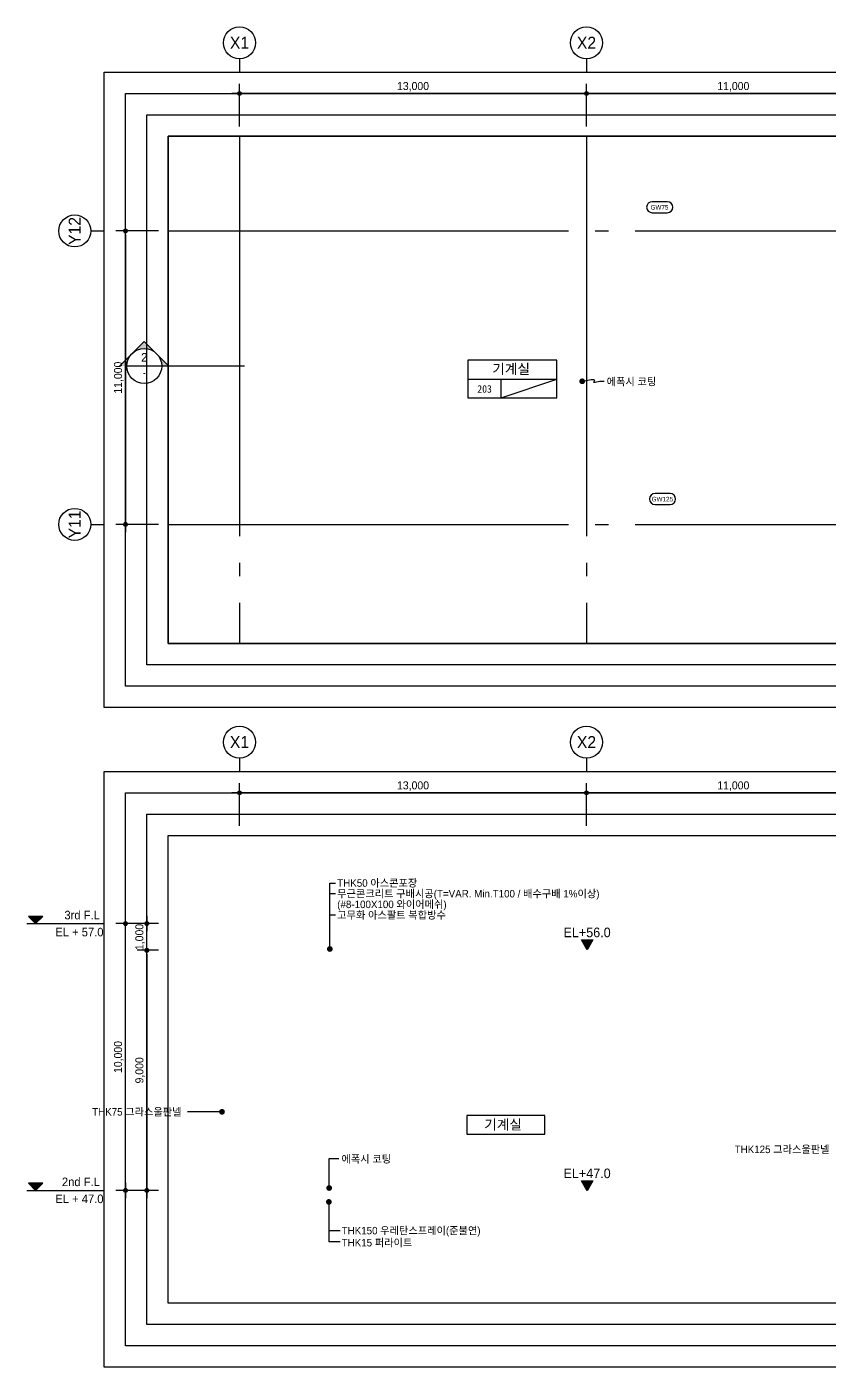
# Model space of a CAD drawing. Header units: millimetres. Extents: x 45178 to 206366, y -171177 to -118827.
# Drawn here: x 127358 to 157417, y -169108 to -118860 of the extents above; entities that cross this region are included whole.
import ezdxf
from ezdxf.enums import TextEntityAlignment as Align
from ezdxf.xclip import XClip

# ---------------------------------------------------------------- set-up
doc = ezdxf.new("R2010")
doc.units = ezdxf.units.MM
doc.linetypes.add('CEN', pattern=[35, 30, -2, 1, -2])
for name, color, linetype in [('$ZCDB_AUDIT_GENERATED_600D18', 7, 'Continuous'), ('4A.TEC CEN', 1, 'CEN'), ('4A.TEC TEXT', 7, 'Continuous'), ('4A.TEC TEXT 2', 3, 'Continuous'), ('4A.TEC 심볼', 7, 'Continuous'), ('MK', 7, 'Continuous'), ('ROM', 7, 'Continuous'), ('SYM', 1, 'Continuous'), ('TEX', 3, 'Continuous'), ('TEXT', 7, 'Continuous'), ('㈜SE&C TEXT 1', 3, 'Continuous'), ('㈜SE&C 벽체 3', 4, 'Continuous'), ('㈜SE&C 심볼', 7, 'Continuous')]:
    doc.layers.add(name, color=color, linetype=linetype)
doc.layers.add('DEFPOINT', color=135, linetype='Continuous', plot=False)
doc.styles.add('1', font='')
doc.styles.add('ARTINT-A1.$0$돋움', font='')
doc.styles.add('GHS', font='malgun.ttf')
doc.styles.add('나눔고딕', font='')
doc.styles.add('돋움', font='')
doc.styles.add('돋음체', font='')
doc.styles.add('울릉도L', font='')
doc.styles.get('1').set_extended_font_data('DotumChe')
doc.styles.get('ARTINT-A1.$0$돋움').set_extended_font_data('Dotum')
doc.styles.get('나눔고딕').set_extended_font_data('Dotum')
doc.styles.get('돋움').set_extended_font_data('Dotum')
doc.styles.get('돋음체').set_extended_font_data('Dotum')
doc.styles.get('울릉도L').set_extended_font_data('Dotum')
doc.dimstyles.new('DIM_600(외부치수)', dxfattribs={"dimscale": 400, "dimtxt": 3.3, "dimasz": 1, "dimexe": 2, "dimexo": 2, "dimgap": 1, "dimtad": 1, "dimdec": 0, "dimdsep": 46, "dimlunit": 6, "dimtxsty": '나눔고딕', "dimblk1": 'DIMDOT', "dimblk2": 'DIMDOT', "dimsah": 1, "dimcen": 2.5, "dimdle": 1.5, "dimclrd": 8, "dimclre": 8, "dimclrt": 3, "dimadec": 0, "dimazin": 0, "dimtfac": 1, "dimtdec": 0, "dimtix": 1, "dimtmove": 2, "dimatfit": 3, "dimldrblk": 'DIMDOT', "dimfxl": 1, "dimtvp": 1, "dimtolj": 1, "dimtzin": 0, "dimarcsym": 0})

# ---------------------------------------------------------------- blocks, each defined once
blk = doc.blocks.new('dwgFD3B')
at = {"layer": '4A.TEC CEN', "color": 250, "ltscale": 500}
for p, q in [((49194.51, -92936.83, -3333.33), (358000, -92936.83, -3333.33)), ((49194.51, -103936.83, -3333.33), (358000, -103936.83, -3333.33))]:
    blk.add_line(p, q, dxfattribs=at)
at = {"layer": '4A.TEC CEN', "color": 250, "ltscale": 500, "elevation": -3333.33}
for points in [[(169307.63, -39163.16), (169307.63, -267000)], [(182307.63, -39163.16), (182307.63, -267000)]]:
    blk.add_lwpolyline(points, dxfattribs=at)
blk = doc.blocks.new('ccs122')
at = {"layer": '4A.TEC 심볼'}
blk.add_line((0, 8), (0, 3), dxfattribs=at)
blk.add_circle((0, 14), 6, dxfattribs=at)
at = {"layer": '4A.TEC TEXT 2', "color": 3, "style": 'GHS'}
blk.add_attdef('NO', text='', height=4.5, dxfattribs=at).set_placement((-0.01, 14.02), align=Align.MIDDLE_CENTER)
blk = doc.blocks.new('DIMDOT')
at = {"color": 0}
blk.add_line((-2, 0), (2, 0), dxfattribs=at)
for radius in [0.5, 0.25]:
    blk.add_circle((0, 0), radius, dxfattribs=at)
blk = doc.blocks.new('*D25')
at = {"layer": '$ZCDB_AUDIT_GENERATED_600D18', "color": 8, "lineweight": -2, "transparency": 16777216}
for p, q in [((135326, -122600), (135326, -121000)), ((148326, -122600), (148326, -121000)), ((148182, -121360), (135470, -121360))]:
    blk.add_line(p, q, dxfattribs=at)
at = {"layer": 'Defpoints', "color": 0, "transparency": 16777216}
for p in [(135326, -121360), (135326, -122960), (148326, -122960)]:
    blk.add_point(p, dxfattribs=at)
at = {"layer": '$ZCDB_AUDIT_GENERATED_600D18', "color": 8, "lineweight": -2, "transparency": 16777216, "xscale": 144, "yscale": 144, "zscale": 144, "rotation": 180}
blk.add_blockref('DIMDOT', (135326, -121360), dxfattribs=at)
at = {"layer": '$ZCDB_AUDIT_GENERATED_600D18', "color": 8, "lineweight": -2, "transparency": 16777216, "xscale": 144, "yscale": 144, "zscale": 144}
blk.add_blockref('DIMDOT', (148326, -121360), dxfattribs=at)
at = {"layer": '$ZCDB_AUDIT_GENERATED_600D18', "color": 3, "transparency": 16777216, "insert": (141826, -121108), "char_height": 300, "attachment_point": 5, "style": '나눔고딕'}
blk.add_mtext('\\A1;13,000', dxfattribs=at)
blk = doc.blocks.new('*D22')
at = {"layer": '$ZCDB_AUDIT_GENERATED_600D18', "color": 8, "lineweight": -2, "transparency": 16777216}
for p, q in [((148326, -122600), (148326, -121000)), ((159326, -122600), (159326, -121000)), ((159182, -121360), (148470, -121360))]:
    blk.add_line(p, q, dxfattribs=at)
at = {"layer": 'Defpoints', "color": 0, "transparency": 16777216}
for p in [(148326, -121360), (148326, -122960), (159326, -122960)]:
    blk.add_point(p, dxfattribs=at)
at = {"layer": '$ZCDB_AUDIT_GENERATED_600D18', "color": 8, "lineweight": -2, "transparency": 16777216, "xscale": 144, "yscale": 144, "zscale": 144, "rotation": 180}
blk.add_blockref('DIMDOT', (148326, -121360), dxfattribs=at)
at = {"layer": '$ZCDB_AUDIT_GENERATED_600D18', "color": 8, "lineweight": -2, "transparency": 16777216, "xscale": 144, "yscale": 144, "zscale": 144}
blk.add_blockref('DIMDOT', (159326, -121360), dxfattribs=at)
at = {"layer": '$ZCDB_AUDIT_GENERATED_600D18', "color": 3, "transparency": 16777216, "insert": (153826, -121108), "char_height": 300, "attachment_point": 5, "style": '나눔고딕'}
blk.add_mtext('\\A1;11,000', dxfattribs=at)
blk = doc.blocks.new('*D27')
at = {"layer": '$ZCDB_AUDIT_GENERATED_600D18', "color": 8, "lineweight": -2, "transparency": 16777216}
for p, q in [((132293, -126513), (130693, -126513)), ((131053, -126657), (131053, -137369)), ((132293, -137513), (130693, -137513))]:
    blk.add_line(p, q, dxfattribs=at)
at = {"layer": 'Defpoints', "color": 0, "transparency": 16777216}
for p in [(132653, -126513), (131053, -137513), (132653, -137513)]:
    blk.add_point(p, dxfattribs=at)
at = {"layer": '$ZCDB_AUDIT_GENERATED_600D18', "color": 8, "lineweight": -2, "transparency": 16777216, "xscale": 144, "yscale": 144, "zscale": 144}
for p, rotation in [((131053, -126513), 90), ((131053, -137513), 270)]:
    blk.add_blockref('DIMDOT', p, dxfattribs=dict(at, rotation=rotation))
at = {"layer": '$ZCDB_AUDIT_GENERATED_600D18', "color": 3, "transparency": 16777216, "insert": (130802, -132013), "char_height": 300, "attachment_point": 5, "rotation": 90, "style": '나눔고딕'}
blk.add_mtext('\\A1;11,000', dxfattribs=at)
blk = doc.blocks.new('*D29')
at = {"layer": '$ZCDB_AUDIT_GENERATED_600D18', "color": 8, "lineweight": -2, "transparency": 16777216}
for p, q in [((135326, -148816), (135326, -147216)), ((148326, -148816), (148326, -147216)), ((148182, -147576), (135470, -147576))]:
    blk.add_line(p, q, dxfattribs=at)
at = {"layer": 'Defpoints', "color": 0, "transparency": 16777216}
for p in [(135326, -147576), (135326, -149176), (148326, -149176)]:
    blk.add_point(p, dxfattribs=at)
at = {"layer": '$ZCDB_AUDIT_GENERATED_600D18', "color": 8, "lineweight": -2, "transparency": 16777216, "xscale": 144, "yscale": 144, "zscale": 144, "rotation": 180}
blk.add_blockref('DIMDOT', (135326, -147576), dxfattribs=at)
at = {"layer": '$ZCDB_AUDIT_GENERATED_600D18', "color": 8, "lineweight": -2, "transparency": 16777216, "xscale": 144, "yscale": 144, "zscale": 144}
blk.add_blockref('DIMDOT', (148326, -147576), dxfattribs=at)
at = {"layer": '$ZCDB_AUDIT_GENERATED_600D18', "color": 3, "transparency": 16777216, "insert": (141826, -147325), "char_height": 300, "attachment_point": 5, "style": '나눔고딕'}
blk.add_mtext('\\A1;13,000', dxfattribs=at)
blk = doc.blocks.new('*D30')
at = {"layer": '$ZCDB_AUDIT_GENERATED_600D18', "color": 8, "lineweight": -2, "transparency": 16777216}
for p, q in [((148326, -148816), (148326, -147216)), ((159326, -148816), (159326, -147216)), ((159182, -147576), (148470, -147576))]:
    blk.add_line(p, q, dxfattribs=at)
at = {"layer": 'Defpoints', "color": 0, "transparency": 16777216}
for p in [(148326, -147576), (148326, -149176), (159326, -149176)]:
    blk.add_point(p, dxfattribs=at)
at = {"layer": '$ZCDB_AUDIT_GENERATED_600D18', "color": 8, "lineweight": -2, "transparency": 16777216, "xscale": 144, "yscale": 144, "zscale": 144, "rotation": 180}
blk.add_blockref('DIMDOT', (148326, -147576), dxfattribs=at)
at = {"layer": '$ZCDB_AUDIT_GENERATED_600D18', "color": 8, "lineweight": -2, "transparency": 16777216, "xscale": 144, "yscale": 144, "zscale": 144}
blk.add_blockref('DIMDOT', (159326, -147576), dxfattribs=at)
at = {"layer": '$ZCDB_AUDIT_GENERATED_600D18', "color": 3, "transparency": 16777216, "insert": (153826, -147325), "char_height": 300, "attachment_point": 5, "style": '나눔고딕'}
blk.add_mtext('\\A1;11,000', dxfattribs=at)
blk = doc.blocks.new('*D37')
at = {"layer": '$ZCDB_AUDIT_GENERATED_600D18', "color": 8, "lineweight": -2, "transparency": 16777216}
for p, q in [((132293, -152480), (130693, -152480)), ((131053, -162336), (131053, -152624)), ((132293, -162480), (130693, -162480))]:
    blk.add_line(p, q, dxfattribs=at)
at = {"layer": 'Defpoints', "color": 0, "transparency": 16777216}
for p in [(131053, -152480), (132653, -152480), (132653, -162480)]:
    blk.add_point(p, dxfattribs=at)
at = {"layer": '$ZCDB_AUDIT_GENERATED_600D18', "color": 8, "lineweight": -2, "transparency": 16777216, "xscale": 144, "yscale": 144, "zscale": 144}
for p, rotation in [((131053, -152480), 90), ((131053, -162480), 270)]:
    blk.add_blockref('DIMDOT', p, dxfattribs=dict(at, rotation=rotation))
at = {"layer": '$ZCDB_AUDIT_GENERATED_600D18', "color": 3, "transparency": 16777216, "insert": (130802, -157480), "char_height": 300, "attachment_point": 5, "rotation": 90, "style": '나눔고딕'}
blk.add_mtext('\\A1;10,000', dxfattribs=at)
blk = doc.blocks.new('*D38')
at = {"layer": '$ZCDB_AUDIT_GENERATED_600D18', "color": 8, "lineweight": -2, "transparency": 16777216}
for p, q in [((131853, -152336), (131853, -152192)), ((132293, -152480), (131493, -152480)), ((131853, -153480), (131853, -152480)), ((132293, -153480), (131493, -153480)), ((131853, -153624), (131853, -153768))]:
    blk.add_line(p, q, dxfattribs=at)
at = {"layer": 'Defpoints', "color": 0, "transparency": 16777216}
for p in [(131853, -152480), (132653, -152480), (132653, -153480)]:
    blk.add_point(p, dxfattribs=at)
at = {"layer": '$ZCDB_AUDIT_GENERATED_600D18', "color": 8, "lineweight": -2, "transparency": 16777216, "xscale": 144, "yscale": 144, "zscale": 144}
for p, rotation in [((131853, -152480), 270), ((131853, -153480), 90)]:
    blk.add_blockref('DIMDOT', p, dxfattribs=dict(at, rotation=rotation))
at = {"layer": '$ZCDB_AUDIT_GENERATED_600D18', "color": 3, "transparency": 16777216, "insert": (131602, -152980), "char_height": 300, "attachment_point": 5, "rotation": 90, "style": '나눔고딕'}
blk.add_mtext('\\A1;1,000', dxfattribs=at)
blk = doc.blocks.new('*D39')
at = {"layer": '$ZCDB_AUDIT_GENERATED_600D18', "color": 8, "lineweight": -2, "transparency": 16777216}
for p, q in [((132293, -153480), (131493, -153480)), ((131853, -153624), (131853, -162336)), ((132293, -162480), (131493, -162480))]:
    blk.add_line(p, q, dxfattribs=at)
at = {"layer": 'Defpoints', "color": 0, "transparency": 16777216}
for p in [(132653, -153480), (131853, -162480), (132653, -162480)]:
    blk.add_point(p, dxfattribs=at)
at = {"layer": '$ZCDB_AUDIT_GENERATED_600D18', "color": 8, "lineweight": -2, "transparency": 16777216, "xscale": 144, "yscale": 144, "zscale": 144}
for p, rotation in [((131853, -153480), 90), ((131853, -162480), 270)]:
    blk.add_blockref('DIMDOT', p, dxfattribs=dict(at, rotation=rotation))
at = {"layer": '$ZCDB_AUDIT_GENERATED_600D18', "color": 3, "transparency": 16777216, "insert": (131602, -157980), "char_height": 300, "attachment_point": 5, "rotation": 90, "style": '나눔고딕'}
blk.add_mtext('\\A1;9,000', dxfattribs=at)
blk = doc.blocks.new('A$C6C9969DE')
at = {"layer": 'ROM', "color": 0, "linetype": 'Continuous'}
for p, q in [((0, 510), (2400, 510)), ((900, 0), (900, 510))]:
    blk.add_line(p, q, dxfattribs=at)
blk.add_lwpolyline([(0, 0), (2400, 0), (2400, 1020), (0, 1020)], close=True, dxfattribs=at)
blk = doc.blocks.new('A$C937652c2')
at = {"layer": '4A.TEC 심볼', "color": 1}
for p, q in [((324, 2179), (107, 2179)), ((324, 1379), (107, 1379))]:
    blk.add_line(p, q, dxfattribs=at)
blk.add_lwpolyline([(107, 107), (107, 2579), (324, 2579)], dxfattribs=at)
at = {"layer": '4A.TEC 심볼', "color": 1, "const_width": 107}
blk.add_lwpolyline([(107, 160, 1), (107, 53, 1)], format="xyb", close=True, dxfattribs=at)
at = {"layer": '4A.TEC TEXT', "style": '돋움'}
for s, p in [('THK50 아스콘포장', (384, 2579)), ('무근콘크리트 구배시공(T=VAR. Min.T100 / 배수구배 1%이상)', (384, 2179)), ('고무화 아스팔트 복합방수', (384, 1379)), ('(#8-100X100 와이어메쉬)', (384, 1779))]:
    blk.add_text(s, height=280, dxfattribs=at).set_placement(p, align=Align.MIDDLE_LEFT)
blk = doc.blocks.new('A$C16001311')
at = {"layer": '4A.TEC 심볼', "color": 1}
for p in [(107, 688), (526, 271)]:
    blk.add_line(p, (107, 271), dxfattribs=at)
at = {"layer": '4A.TEC 심볼', "color": 1, "const_width": 107}
blk.add_lwpolyline([(107, 1817, 1), (107, 1710, 1)], format="xyb", close=True, dxfattribs=at)
at = {"layer": '4A.TEC 심볼', "color": 1}
blk.add_lwpolyline([(107, 1763), (107, 688), (526, 688)], dxfattribs=at)
at = {"layer": '4A.TEC TEXT', "style": '돋움'}
for s, p in [('THK150 우레탄스프레이(준불연)', (586, 688)), ('THK15 퍼라이트', (586, 234))]:
    blk.add_text(s, height=280, dxfattribs=at).set_placement(p, align=Align.MIDDLE_LEFT)
blk = doc.blocks.new('단면기호1')
at = {"layer": 'SYM'}
h = blk.add_hatch(color=256, dxfattribs=at)
h.paths.add_polyline_path([(4.24, 4.24, -0.198912), (6, 0), (8.49, 0)])
h.paths.add_polyline_path([(0, 8.49), (-4.24, 4.24, -0.414214), (4.24, 4.24)])
h.paths.add_polyline_path([(-4.24, 4.24), (-8.49, 0), (-6, 0, -0.198912)])
for p in [(-8.49, 0), (8.49, 0)]:
    blk.add_line(p, (0, 8.49), dxfattribs=at)
blk.add_circle((0, 0), 6, dxfattribs=at)

msp = doc.modelspace()

# ---------------------------------------------------------------- hatches: boundary and pattern name
at = {"layer": '㈜SE&C 심볼'}
for points in [[(127418.65, -152212.84), (127685.51, -152479.69), (127952.37, -152212.84)], [(148347.34, -153459.65), (148132.22, -153087.05), (148562.46, -153087.05)], [(127418.65, -162212.84), (127685.51, -162479.69), (127952.37, -162212.84)], [(148347.34, -162493.09), (148132.22, -162120.49), (148562.46, -162120.49)]]:
    msp.add_hatch(color=256, dxfattribs=at).paths.add_polyline_path(points)

# ---------------------------------------------------------------- linework, layer by layer
msp.add_line((145128.2, -132772.41), (147211.53, -132064.08))
at = {"layer": '4A.TEC 심볼'}
for points in [[(151349.84, -125415.14), (150786.56, -125415.14, 1), (150786.56, -125829.89), (151349.84, -125829.89, 1)], [(151456.9, -136354.85), (150893.63, -136354.85, 1), (150893.63, -136769.6), (151456.9, -136769.6, 1)]]:
    msp.add_lwpolyline(points, format="xyb", close=True, dxfattribs=at)
at = {"layer": '4A.TEC 심볼', "color": 1}
msp.add_lwpolyline([(134669.68, -159535.97), (133381.11, -159535.97)], dxfattribs=at)
at = {"layer": '4A.TEC 심볼', "color": 1, "const_width": 106.74}
msp.add_lwpolyline([(134616.31, -159535.97, -1), (134723.05, -159535.97, -1)], format="xyb", close=True, dxfattribs=at)
at = {"layer": 'DEFPOINT'}
for points in [[(199650, -144382.93), (130253.37, -144382.93), (130253.37, -120559.5), (199650, -120559.5)], [(199650, -143582.93), (131053.37, -143582.93), (131053.37, -121359.5), (199650, -121359.5)], [(199650, -169108.21), (130253.37, -169108.21), (130253.37, -146776.27), (199650, -146776.27)], [(199650, -168308.21), (131053.37, -168308.21), (131053.37, -147576.27), (199650, -147576.27)]]:
    msp.add_lwpolyline(points, dxfattribs=at)
for points in [[(131853.37, -122159.5), (199650, -122159.5), (199650, -142782.93), (131853.37, -142782.93)], [(132653.37, -122959.5), (198850, -122959.5), (198850, -141982.93), (132653.37, -141982.93)], [(131853.37, -148376.27), (199650, -148376.27), (199650, -167508.21), (131853.37, -167508.21)], [(132653.37, -149176.27), (198850, -149176.27), (198850, -166708.21), (132653.37, -166708.21)]]:
    msp.add_lwpolyline(points, close=True, dxfattribs=at)
at = {"layer": 'MK'}
msp.add_line((135518.69, -131575.72), (131103.83, -131575.72), dxfattribs=at)
at = {"layer": 'TEX', "color": 1}
msp.add_lwpolyline([(148164.64, -132149.1), (148369.81, -132102.26), (148504.41, -132080.66), (148582.05, -132078.93), (148616.39, -132091.67), (148621.05, -132113.51), (148609.69, -132139.05), (148595.93, -132162.92), (148593.42, -132179.72), (148612.6, -132185.53), (148651.16, -132182.12), (148703.6, -132172.73), (148764.42, -132160.58), (148828.11, -132148.92), (148889.16, -132140.96), (148942.08, -132139.95), (148981.36, -132149.1)], dxfattribs=at)
at = {"layer": 'TEXT'}
msp.add_lwpolyline([(146767.67, -159667.4), (143844.34, -159667.4), (143844.34, -160375.73), (146767.67, -160375.73)], close=True, dxfattribs=at)
at = {"layer": '㈜SE&C 벽체 3', "color": 252}
for points in [[(148347.34, -153459.65), (148132.22, -153087.05), (148562.46, -153087.05), (148347.34, -153459.65)], [(148347.34, -162493.09), (148132.22, -162120.49), (148562.46, -162120.49), (148347.34, -162493.09)]]:
    msp.add_lwpolyline(points, close=True, dxfattribs=at)
at = {"layer": '㈜SE&C 심볼'}
for p, q in [((127357.93, -152479.69), (130253.37, -152479.69)), ((127357.93, -162479.69), (130253.37, -162479.69))]:
    msp.add_line(p, q, dxfattribs=at)
at = {"layer": '㈜SE&C 심볼', "color": 1}
for p, q in [((138685.25, -161290.37), (139046.72, -161290.37)), ((138685.25, -162392.69), (138685.25, -161290.37))]:
    msp.add_line(p, q, dxfattribs=at)
at = {"layer": '㈜SE&C 심볼', "color": 1, "const_width": 106.74}
for points in [[(148111.26, -132149.1, 1), (148218.01, -132149.1, 1)], [(138685.25, -162446.06, 1), (138685.25, -162339.32, 1)]]:
    msp.add_lwpolyline(points, format="xyb", close=True, dxfattribs=at)
at = {"layer": '㈜SE&C 심볼', "elevation": -14682.47}
for points in [[(127685.51, -152479.69), (127952.37, -152212.84), (127418.65, -152212.84), (127685.51, -152479.69)], [(127685.51, -162479.69), (127952.37, -162212.84), (127418.65, -162212.84), (127685.51, -162479.69)]]:
    msp.add_lwpolyline(points, dxfattribs=at)

# ---------------------------------------------------------------- block references
ref = msp.add_blockref('dwgFD3B', (-33981.65, -33575.73, 0.45))
XClip(ref).set_block_clipping_path([(166635.0178290606, -108407.1949004531), (232831.6469084024, -89383.7679552436)])
for name, p in [('A$C937652c2', (138602.57, -153536.95)), ('A$C16001311', (138567.06, -164675.85))]:
    msp.add_blockref(name, p)
at = {"layer": '4A.TEC 심볼'}
ref = msp.add_blockref('ccs122', (135325.98, -120859.5, -3332.88), dxfattribs=dict(at, xscale=99.99999954993666, yscale=99.99999954993666, zscale=99.99999954993666))
ref.add_attrib('NO', 'X1', dxfattribs={"layer": '0', "color": 3, "height": 450, "style": '울릉도L'}).set_placement((135325.36, -119457.71, -4999.55), align=Align.MIDDLE_CENTER)
ref = msp.add_blockref('ccs122', (148325.98, -120859.5, -3332.88), dxfattribs=dict(at, xscale=99.99999954993666, yscale=99.99999954993666, zscale=99.99999954993666))
ref.add_attrib('NO', 'X2', dxfattribs={"layer": '0', "color": 3, "height": 450, "style": '울릉도L'}).set_placement((148325.36, -119457.71, -4999.55), align=Align.MIDDLE_CENTER)
ref = msp.add_blockref('ccs122', (130553.37, -126512.57), dxfattribs=dict(at, xscale=99.99999954993666, yscale=99.99999954993666, zscale=99.99999954993666, rotation=90))
ref.add_attrib('NO', 'Y12', dxfattribs={"layer": '0', "color": 3, "height": 450, "rotation": 90, "style": '울릉도L'}).set_placement((129151.58, -126513.19, -1666.67), align=Align.MIDDLE_CENTER)
ref = msp.add_blockref('ccs122', (130553.37, -137512.57), dxfattribs=dict(at, xscale=99.99999954993666, yscale=99.99999954993666, zscale=99.99999954993666, rotation=90))
ref.add_attrib('NO', 'Y11', dxfattribs={"layer": '0', "color": 3, "height": 450, "rotation": 90, "style": '울릉도L'}).set_placement((129151.58, -137513.19, -1666.67), align=Align.MIDDLE_CENTER)
ref = msp.add_blockref('ccs122', (135325.98, -147076.27), dxfattribs=dict(at, xscale=99.99999954993666, yscale=99.99999954993666, zscale=99.99999954993666))
ref.add_attrib('NO', 'X1', dxfattribs={"layer": '0', "color": 3, "height": 450, "style": '울릉도L'}).set_placement((135325.36, -145674.48, -1666.67), align=Align.MIDDLE_CENTER)
ref = msp.add_blockref('ccs122', (148325.98, -147076.27), dxfattribs=dict(at, xscale=99.99999954993666, yscale=99.99999954993666, zscale=99.99999954993666))
ref.add_attrib('NO', 'X2', dxfattribs={"layer": '0', "color": 3, "height": 450, "style": '울릉도L'}).set_placement((148325.36, -145674.48, -1666.67), align=Align.MIDDLE_CENTER)
at = {"layer": 'MK', "xscale": 108.8969338021861, "yscale": 108.8969338021861, "zscale": 108.8969338021861}
msp.add_blockref('단면기호1', (131757.21, -131575.72), dxfattribs=at)
at = {"layer": 'TEXT', "xscale": 1.388888892028068, "yscale": 1.388888892028068, "zscale": 1.388888892028068}
msp.add_blockref('A$C6C9969DE', (143878.2, -132772.41), dxfattribs=at)

# ---------------------------------------------------------------- texts
at = {"layer": '4A.TEC TEXT', "style": '돋움'}
for s, p in [('GW75', (151059.63, -125625.81)), ('GW125', (151166.69, -136565.52))]:
    msp.add_text(s, height=171.096, dxfattribs=at).set_placement(p, align=Align.MIDDLE)
at = {"layer": '4A.TEC TEXT', "color": 3, "style": '돋음체'}
for p in [(145502.96, -131687), (145198.6, -160012.4)]:
    msp.add_text('기계실', height=375, dxfattribs=at).set_placement(p, align=Align.MIDDLE_CENTER)
at = {"layer": '4A.TEC TEXT', "style": '돋움'}
for p in [(149080.63, -132162.01), (139145.99, -161303.28)]:
    msp.add_text('에폭시 코팅', height=280, dxfattribs=at).set_placement(p, align=Align.MIDDLE_LEFT)
for s, p in [('THK75 그라스울판넬', (133154.29, -159535.97)), ('THK125 그라스울판넬', (157429.98, -160942.35))]:
    msp.add_text(s, height=280, dxfattribs=at).set_placement(p, align=Align.MIDDLE_RIGHT)
at = {"layer": 'MK', "style": '돋움'}
msp.add_text('2', height=326.69, dxfattribs=at).set_placement((131757.21, -131414.99), align=Align.CENTER)
at = {"layer": 'MK', "style": '돋움', "width": 0.7}
msp.add_text('-', height=326.69, dxfattribs=at).set_placement((131757.21, -131977.49), align=Align.CENTER)
at = {"layer": 'TEXT', "style": '1'}
msp.add_text('203', height=281.25, dxfattribs=at).set_placement((144506.88, -132434.84), align=Align.MIDDLE_CENTER)
at = {"layer": '㈜SE&C TEXT 1', "style": '돋움'}
for s, p in [('EL+56.0', (148347.34, -152988.41)), ('EL+47.0', (148347.34, -162021.86))]:
    msp.add_text(s, height=359.847, dxfattribs=at).set_placement(p, align=Align.CENTER)
at = {"layer": '㈜SE&C 심볼', "style": 'ARTINT-A1.$0$돋움'}
for s, p in [('3rd F.L', (130093.26, -152319.58)), ('EL + 57.0', (130230.94, -152956.75)), ('2nd F.L', (130093.26, -162319.58)), ('EL + 47.0', (130230.94, -162956.75))]:
    msp.add_text(s, height=320.229, dxfattribs=at).set_placement(p, align=Align.RIGHT)

# ---------------------------------------------------------------- dimensions: what is measured, and where the dimension line sits
at = {"layer": '$ZCDB_AUDIT_GENERATED_600D18'}
for base, p1, p2, angle, picture, middle in [((135325.98, -121359.5, -3332.88), (148325.98, -122959.5, -3332.88), (135325.98, -122959.5, -3332.88), 180, '*D25', (141825.98, -121108.4, -3332.88)), ((148325.98, -121359.5, -3332.88), (159325.98, -122959.5, -3332.88), (148325.98, -122959.5, -3332.88), 180, '*D22', (153825.98, -121108.4, -3332.88)), ((131053.37, -137512.57), (132653.37, -126512.57), (132653.37, -137512.57), 270, '*D27', (130802.27, -132012.57)), ((135325.98, -147576.27), (148325.98, -149176.27), (135325.98, -149176.27), 180, '*D29', (141825.98, -147325.17)), ((148325.98, -147576.27, 1666.67), (159325.98, -149176.27, 1666.67), (148325.98, -149176.27, 1666.67), 180, '*D30', (153825.98, -147325.17, 1666.67)), ((131053.37, -152479.69), (132653.37, -162479.69), (132653.37, -152479.69), 90, '*D37', (130802.27, -157479.69)), ((131853.37, -152479.69), (132653.37, -153479.69), (132653.37, -152479.69), 90, '*D38', (131602.27, -152979.69)), ((131853.37, -162479.69), (132653.37, -153479.69), (132653.37, -162479.69), 270, '*D39', (131602.27, -157979.69))]:
    dim = msp.add_linear_dim(base=base, p1=p1, p2=p2, angle=angle, dimstyle='DIM_600(외부치수)', override={"dimscale": 600, "dimtxt": 0.5, "dimasz": 0.24, "dimexe": 0.6, "dimexo": 0.6, "dimgap": 0.12, "dimdec": 1, "dimdle": 0.5}, dxfattribs=at)
    dim.commit()
    dim.dimension.update_dxf_attribs({"geometry": picture, "text_midpoint": middle})

doc.saveas('drawing.dxf')
